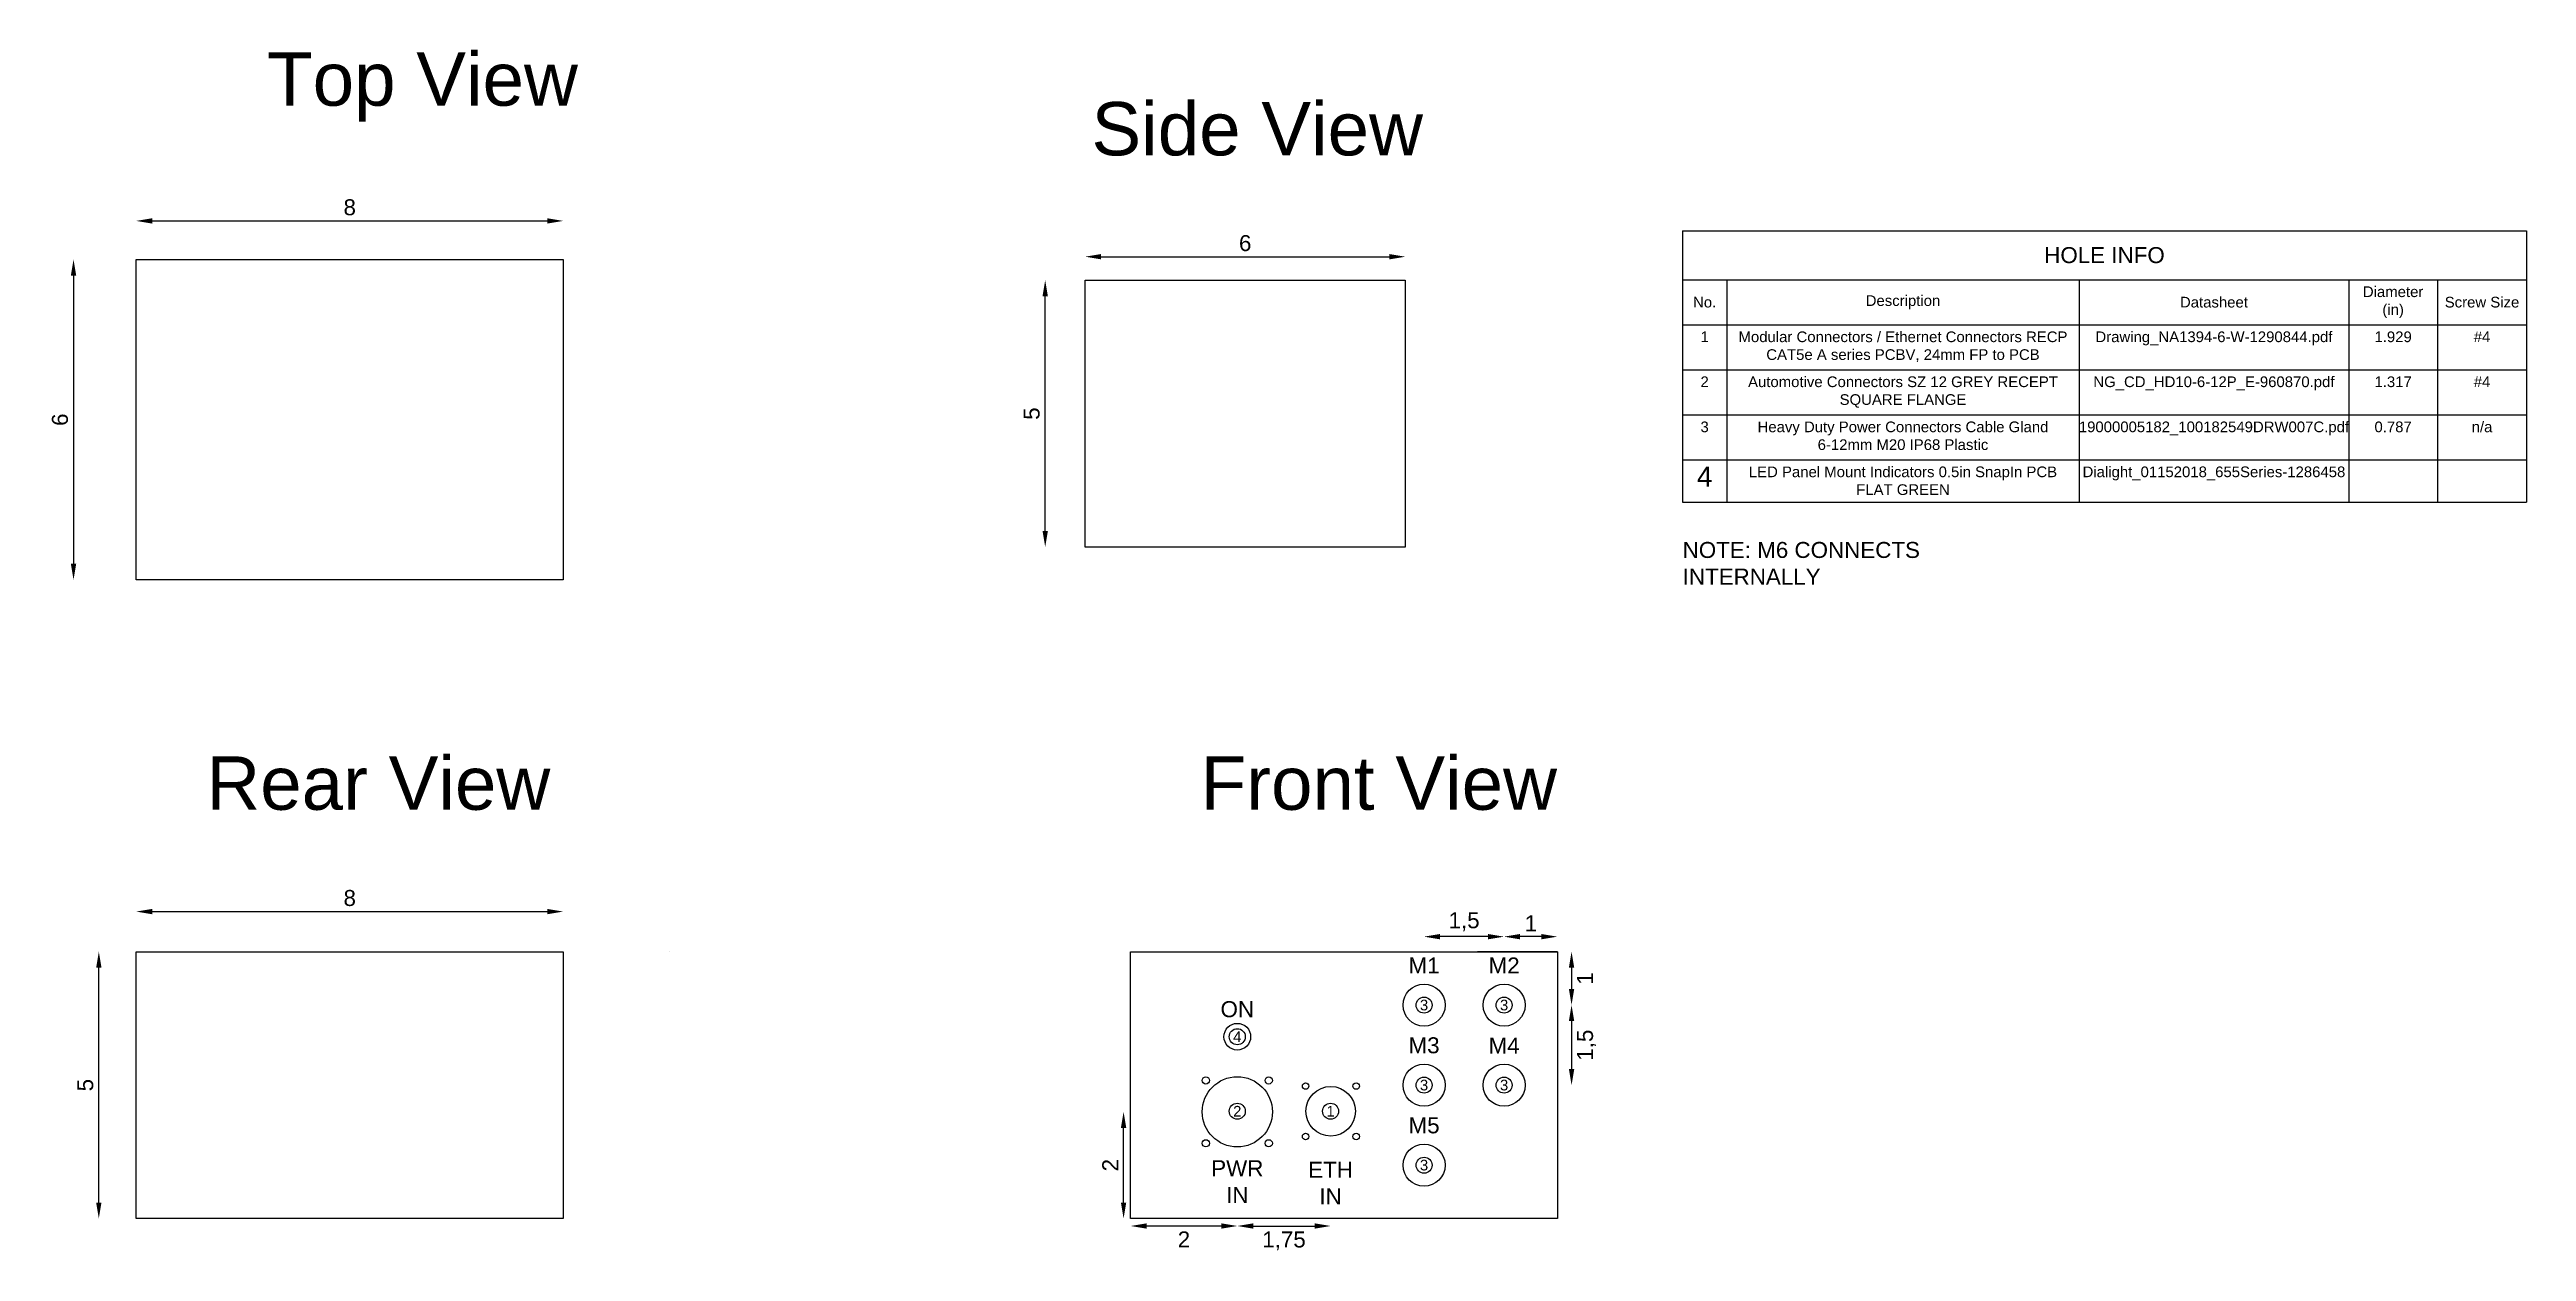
# Model space of a CAD drawing. Header units: millimetres. Extents: x -386.2 to -339.8, y 386.5 to 409.
import ezdxf

# ---------------------------------------------------------------- set-up
doc = ezdxf.new("R2010")
doc.units = ezdxf.units.MM
doc.styles.get("Standard").update_dxf_attribs({"font": 'arial.ttf'})
doc.dimstyles.new('ISO-25', dxfattribs={"dimtxt": 0.3, "dimasz": 0.3, "dimexe": 0.2, "dimexo": 0.2, "dimgap": 0.1, "dimtad": 1, "dimtxsty": 'Standard', "dimcen": 2.5, "dimse1": 1, "dimse2": 1, "dimadec": 0, "dimazin": 0, "dimtfac": 1, "dimtmove": 1, "dimatfit": 3, "dimfxl": 1, "dimarcsym": 0})

# ---------------------------------------------------------------- blocks, each defined once
blk = doc.blocks.new('*D3')
at = {"color": 0, "lineweight": -2}
blk.add_line((-385.781, 404.811), (-385.781, 399.411), dxfattribs=at)
at = {"color": 0}
for points in [[(-385.731, 404.811), (-385.831, 404.811), (-385.781, 405.111)], [(-385.831, 399.411), (-385.731, 399.411), (-385.781, 399.111)]]:
    blk.add_solid(points, dxfattribs=at)
at = {"layer": 'Defpoints', "color": 0}
for p in [(-384.204, 405.111), (-385.781, 399.111), (-384.204, 399.111)]:
    blk.add_point(p, dxfattribs=at)
at = {"color": 0, "insert": (-386.034, 402.111), "char_height": 0.3, "attachment_point": 5, "rotation": 90}
blk.add_mtext('6', dxfattribs=at)
blk = doc.blocks.new('*D4')
at = {"color": 0, "lineweight": -2}
blk.add_line((-384.305, 405.837), (-376.905, 405.837), dxfattribs=at)
at = {"color": 0}
for points in [[(-384.305, 405.887), (-384.305, 405.787), (-384.605, 405.837)], [(-376.905, 405.787), (-376.905, 405.887), (-376.605, 405.837)]]:
    blk.add_solid(points, dxfattribs=at)
at = {"layer": 'Defpoints', "color": 0}
for p in [(-376.605, 405.837), (-384.605, 405.111), (-376.605, 405.111)]:
    blk.add_point(p, dxfattribs=at)
at = {"color": 0, "insert": (-380.605, 406.091), "char_height": 0.3, "attachment_point": 5}
blk.add_mtext('8', dxfattribs=at)
blk = doc.blocks.new('*D5')
at = {"color": 0, "lineweight": -2}
blk.add_line((-366.524, 405.166), (-361.124, 405.166), dxfattribs=at)
at = {"color": 0}
for points in [[(-366.524, 405.216), (-366.524, 405.116), (-366.824, 405.166)], [(-361.124, 405.116), (-361.124, 405.216), (-360.824, 405.166)]]:
    blk.add_solid(points, dxfattribs=at)
at = {"layer": 'Defpoints', "color": 0}
for p in [(-360.824, 405.166), (-366.824, 404.725), (-360.824, 404.725)]:
    blk.add_point(p, dxfattribs=at)
at = {"color": 0, "insert": (-363.824, 405.419), "char_height": 0.3, "attachment_point": 5}
blk.add_mtext('6', dxfattribs=at)
blk = doc.blocks.new('*D6')
at = {"color": 0, "lineweight": -2}
blk.add_line((-367.572, 400.025), (-367.572, 404.425), dxfattribs=at)
at = {"color": 0}
for points in [[(-367.522, 404.425), (-367.622, 404.425), (-367.572, 404.725)], [(-367.622, 400.025), (-367.522, 400.025), (-367.572, 399.725)]]:
    blk.add_solid(points, dxfattribs=at)
at = {"layer": 'Defpoints', "color": 0}
for p in [(-367.572, 404.725), (-366.824, 404.725), (-366.824, 399.725)]:
    blk.add_point(p, dxfattribs=at)
at = {"color": 0, "insert": (-367.825, 402.225), "char_height": 0.3, "attachment_point": 5, "rotation": 90}
blk.add_mtext('5', dxfattribs=at)
blk = doc.blocks.new('*D7')
at = {"color": 0, "lineweight": -2}
blk.add_line((-384.305, 392.892), (-376.905, 392.892), dxfattribs=at)
at = {"color": 0}
for points in [[(-384.305, 392.942), (-384.305, 392.842), (-384.605, 392.892)], [(-376.905, 392.842), (-376.905, 392.942), (-376.605, 392.892)]]:
    blk.add_solid(points, dxfattribs=at)
at = {"layer": 'Defpoints', "color": 0}
for p in [(-376.605, 392.892), (-384.605, 392.139), (-376.605, 392.139)]:
    blk.add_point(p, dxfattribs=at)
at = {"color": 0, "insert": (-380.605, 393.145), "char_height": 0.3, "attachment_point": 5}
blk.add_mtext('8', dxfattribs=at)
blk = doc.blocks.new('*D8')
at = {"color": 0, "lineweight": -2}
blk.add_line((-385.307, 387.439), (-385.307, 391.839), dxfattribs=at)
at = {"color": 0}
for points in [[(-385.257, 391.839), (-385.357, 391.839), (-385.307, 392.139)], [(-385.357, 387.439), (-385.257, 387.439), (-385.307, 387.139)]]:
    blk.add_solid(points, dxfattribs=at)
at = {"layer": 'Defpoints', "color": 0}
for p in [(-385.307, 392.139), (-384.605, 392.139), (-384.605, 387.139)]:
    blk.add_point(p, dxfattribs=at)
at = {"color": 0, "insert": (-385.56, 389.639), "char_height": 0.3, "attachment_point": 5, "rotation": 90}
blk.add_mtext('5', dxfattribs=at)
blk = doc.blocks.new('*T12')
at = {"color": 0, "lineweight": -2}
for p, q in [((0, 0), (15.817, 0)), ((0, 0), (0, -5.086)), ((15.817, 0), (15.817, -5.086)), ((0, -0.917), (15.817, -0.917)), ((0.832, -0.917), (0.832, -5.086)), ((7.434, -0.917), (7.434, -5.086)), ((12.485, -0.917), (12.485, -5.086)), ((14.151, -0.917), (14.151, -5.086)), ((0, -1.762), (15.817, -1.762)), ((0, -2.605), (15.817, -2.605)), ((0, -3.45), (15.817, -3.45)), ((0, -4.293), (15.817, -4.293)), ((0, -5.086), (15.817, -5.086))]:
    blk.add_line(p, q, dxfattribs=at)
at = {"color": 0}
for s, insert, char_height, width, attachment_point in [('{HOLE INFO}', (7.909, -0.458), 0.3, 15.5671, 5), ('{No.}', (0.416, -1.339), 0.2, 0.5824, 5), ('{Description}', (4.133, -1.339), 0.2, 6.35151, 5), ('{Datasheet}', (9.96, -1.339), 0.2, 4.80158, 5), ('{Diameter (in)}', (13.318, -1.339), 0.2, 1.41581, 5), ('{Screw Size}', (14.984, -1.339), 0.2, 1.41581, 5), ('{1}', (0.416, -1.887), 0.2, 0.5824, 2), ('{{\\C256;Modular Connectors / Ethernet Connectors RECP CAT5e A series PCBV, 24mm FP to PCB}}', (4.133, -1.887), 0.2, 6.35151, 2), ('{Drawing_NA1394-6-W-1290844.pdf}', (9.96, -1.887), 0.2, 4.80158, 2), ('{1.929}', (13.318, -1.887), 0.2, 1.41581, 2), ('{#4}', (14.984, -1.887), 0.2, 1.41581, 2), ('{2}', (0.416, -2.73), 0.2, 0.5824, 2), ('Automotive Connectors SZ 12 GREY RECEPT SQUARE FLANGE', (4.133, -2.73), 0.2, 6.35151, 2), ('{NG_CD_HD10-6-12P_E-960870.pdf}', (9.96, -2.73), 0.2, 4.80158, 2), ('{1.317}', (13.318, -2.73), 0.2, 1.41581, 2), ('{#4}', (14.984, -2.73), 0.2, 1.41581, 2), ('{3}', (0.416, -3.575), 0.2, 0.5824, 2), ('Heavy Duty Power Connectors Cable Gland 6-12mm M20 IP68 Plastic', (4.133, -3.575), 0.2, 6.35151, 2), ('{19000005182_100182549DRW007C.pdf}', (9.96, -3.575), 0.2, 4.80158, 2), ('{0.787}', (13.318, -3.575), 0.2, 1.41581, 2), ('{n/a}', (14.984, -3.575), 0.2, 1.41581, 2), ('{4}', (0.416, -4.418), 0.375, 0.5824, 2), ('{LED Panel Mount Indicators 0.5in SnapIn PCB FLAT GREEN}', (4.133, -4.418), 0.2, 6.35151, 2), ('Dialight_01152018_655Series-1286458', (9.96, -4.418), 0.2, 4.80158, 2)]:
    blk.add_mtext(s, dxfattribs=dict(at, insert=insert, char_height=char_height, width=width, attachment_point=attachment_point))
blk = doc.blocks.new('*D25')
at = {"color": 0, "lineweight": -2}
blk.add_line((-358.272, 392.422), (-358.672, 392.422), dxfattribs=at)
at = {"color": 0}
for points in [[(-358.672, 392.472), (-358.672, 392.372), (-358.972, 392.422)], [(-358.272, 392.372), (-358.272, 392.472), (-357.972, 392.422)]]:
    blk.add_solid(points, dxfattribs=at)
at = {"layer": 'Defpoints', "color": 0}
for p in [(-358.972, 392.422), (-358.972, 392.139), (-357.972, 392.095)]:
    blk.add_point(p, dxfattribs=at)
at = {"color": 0, "insert": (-358.472, 392.672), "char_height": 0.3, "attachment_point": 5}
blk.add_mtext('1', dxfattribs=at)
blk = doc.blocks.new('*D26')
at = {"color": 0, "lineweight": -2}
blk.add_line((-357.708, 391.839), (-357.708, 391.439), dxfattribs=at)
at = {"color": 0}
for points in [[(-357.658, 391.839), (-357.758, 391.839), (-357.708, 392.139)], [(-357.758, 391.439), (-357.658, 391.439), (-357.708, 391.139)]]:
    blk.add_solid(points, dxfattribs=at)
at = {"layer": 'Defpoints', "color": 0}
for p in [(-359.472, 392.139), (-359.472, 391.139), (-357.708, 391.139)]:
    blk.add_point(p, dxfattribs=at)
at = {"color": 0, "insert": (-357.458, 391.639), "char_height": 0.3, "attachment_point": 5, "rotation": 90}
blk.add_mtext('1', dxfattribs=at)
blk = doc.blocks.new('*D27')
at = {"color": 0, "lineweight": -2}
blk.add_line((-357.708, 390.839), (-357.708, 389.939), dxfattribs=at)
at = {"color": 0}
for points in [[(-357.658, 390.839), (-357.758, 390.839), (-357.708, 391.139)], [(-357.758, 389.939), (-357.658, 389.939), (-357.708, 389.639)]]:
    blk.add_solid(points, dxfattribs=at)
at = {"layer": 'Defpoints', "color": 0}
for p in [(-358.972, 391.139), (-358.972, 389.639), (-357.708, 389.639)]:
    blk.add_point(p, dxfattribs=at)
at = {"color": 0, "insert": (-357.428, 390.389), "char_height": 0.3, "attachment_point": 5, "rotation": 90}
blk.add_mtext('1,5', dxfattribs=at)
blk = doc.blocks.new('*D28')
at = {"color": 0, "lineweight": -2}
blk.add_line((-359.272, 392.422), (-360.172, 392.422), dxfattribs=at)
at = {"color": 0}
for points in [[(-360.172, 392.472), (-360.172, 392.372), (-360.472, 392.422)], [(-359.272, 392.372), (-359.272, 392.472), (-358.972, 392.422)]]:
    blk.add_solid(points, dxfattribs=at)
at = {"layer": 'Defpoints', "color": 0}
for p in [(-360.472, 392.422), (-360.472, 392.422), (-358.972, 392.422)]:
    blk.add_point(p, dxfattribs=at)
at = {"color": 0, "insert": (-359.722, 392.702), "char_height": 0.3, "attachment_point": 5}
blk.add_mtext('1,5', dxfattribs=at)
blk = doc.blocks.new('*D29')
at = {"color": 0, "lineweight": -2}
blk.add_line((-364.272, 386.999), (-365.672, 386.999), dxfattribs=at)
at = {"color": 0}
for points in [[(-365.672, 387.049), (-365.672, 386.949), (-365.972, 386.999)], [(-364.272, 386.949), (-364.272, 387.049), (-363.972, 386.999)]]:
    blk.add_solid(points, dxfattribs=at)
at = {"layer": 'Defpoints', "color": 0}
for p in [(-365.972, 386.999), (-365.972, 386.999), (-363.972, 386.999)]:
    blk.add_point(p, dxfattribs=at)
at = {"color": 0, "insert": (-364.972, 386.748), "char_height": 0.3, "attachment_point": 5}
blk.add_mtext('2', dxfattribs=at)
blk = doc.blocks.new('*D30')
at = {"color": 0, "lineweight": -2}
blk.add_line((-366.103, 387.439), (-366.103, 388.839), dxfattribs=at)
at = {"color": 0}
for points in [[(-366.053, 388.839), (-366.153, 388.839), (-366.103, 389.139)], [(-366.153, 387.439), (-366.053, 387.439), (-366.103, 387.139)]]:
    blk.add_solid(points, dxfattribs=at)
at = {"layer": 'Defpoints', "color": 0}
for p in [(-366.103, 389.139), (-365.972, 389.139), (-365.972, 387.139)]:
    blk.add_point(p, dxfattribs=at)
at = {"color": 0, "insert": (-366.353, 388.139), "char_height": 0.3, "attachment_point": 5, "rotation": 90}
blk.add_mtext('2', dxfattribs=at)
blk = doc.blocks.new('*D32')
at = {"color": 0, "lineweight": -2}
blk.add_line((-363.672, 386.999), (-362.522, 386.999), dxfattribs=at)
at = {"color": 0}
for points in [[(-363.672, 387.049), (-363.672, 386.949), (-363.972, 386.999)], [(-362.522, 386.949), (-362.522, 387.049), (-362.222, 386.999)]]:
    blk.add_solid(points, dxfattribs=at)
at = {"layer": 'Defpoints', "color": 0}
for p in [(-363.972, 387.139), (-362.222, 387.139), (-362.222, 386.999)]:
    blk.add_point(p, dxfattribs=at)
at = {"color": 0, "insert": (-363.097, 386.719), "char_height": 0.3, "attachment_point": 5}
blk.add_mtext('1,75', dxfattribs=at)

msp = doc.modelspace()

# ---------------------------------------------------------------- linework, layer by layer
for p, q in [((-374.605, 392.139), (-374.605, 392.139)), ((-374.605, 392.139), (-374.605, 392.139)), ((-357.972, 392.139), (-359.472, 392.139))]:
    msp.add_line(p, q)
for points in [[(-384.605, 399.111), (-384.605, 405.111), (-376.605, 405.111), (-376.605, 399.111)], [(-366.824, 399.725), (-366.824, 404.725), (-360.824, 404.725), (-360.824, 399.725)], [(-384.605, 387.139), (-384.605, 392.139), (-376.605, 392.139), (-376.605, 387.139)], [(-365.972, 387.139), (-365.972, 392.139), (-357.972, 392.139), (-357.972, 387.139)]]:
    msp.add_lwpolyline(points, close=True)
for centre, radius in [((-360.472, 391.139), 0.394), ((-358.972, 391.139), 0.394), ((-360.472, 391.139), 0.15), ((-358.972, 391.139), 0.15), ((-363.972, 390.547), 0.25), ((-363.972, 390.547), 0.15), ((-360.472, 389.639), 0.394), ((-358.972, 389.639), 0.394), ((-363.972, 389.139), 0.658), ((-364.562, 389.728), 0.0675), ((-363.383, 389.728), 0.0675), ((-362.691, 389.622), 0.061), ((-362.222, 389.15), 0.465), ((-361.746, 389.622), 0.061), ((-360.472, 389.639), 0.15), ((-358.972, 389.639), 0.15), ((-363.972, 389.15), 0.15), ((-362.224, 389.15), 0.15), ((-364.562, 388.549), 0.0675), ((-363.383, 388.549), 0.0675), ((-362.691, 388.677), 0.061), ((-361.746, 388.677), 0.061), ((-360.472, 388.139), 0.394), ((-360.472, 388.139), 0.15)]:
    msp.add_circle(centre, radius)

# ---------------------------------------------------------------- block references
msp.add_blockref('*T12', (-355.63, 405.652))

# ---------------------------------------------------------------- texts
for s, insert, char_height, width, attachment_point in [('{Top View}', (-382.153, 408.996), 1, 18.37343, 1), ('{Side View}', (-366.705, 408.065), 1, 18.37343, 1), ('{NOTE: M6 CONNECTS INTERNALLY}', (-355.626, 399.82), 0.3, 5.54666, 1), ('{Rear View}', (-383.291, 395.8), 1, 18.37343, 1), ('{Front View}', (-364.658, 395.8), 1, 18.37343, 1), ('{M1}', (-360.472, 391.732), 0.3, 2.11332, 8), ('{M2}', (-358.972, 391.732), 0.3, 2.11332, 8), ('{ON}', (-363.972, 391.061), 0.3, 1.27, 5), ('{3}', (-360.472, 391.139), 0.2, 0.18999, 5), ('{3}', (-358.972, 391.139), 0.2, 0.18999, 5), ('{4}', (-363.972, 390.547), 0.2, 0.18999, 5), ('{M3}', (-360.472, 390.232), 0.3, 2.11332, 8), ('{M4}', (-358.972, 390.232), 0.3, 2.11332, 8), ('{3}', (-360.472, 389.639), 0.2, 0.18999, 5), ('{3}', (-358.972, 389.639), 0.2, 0.18999, 5), ('{2}', (-363.972, 389.15), 0.2, 0.18999, 5), ('{1}', (-362.224, 389.15), 0.2, 0.18999, 5), ('{M5}', (-360.472, 388.732), 0.3, 2.11332, 8), ('{PWR IN}', (-363.972, 387.833), 0.3, 1.27, 5), ('{ETH IN}', (-362.224, 387.403), 0.3, 0.4031, 8), ('{3}', (-360.472, 388.139), 0.2, 0.18999, 5)]:
    msp.add_mtext(s, dxfattribs=dict(insert=insert, char_height=char_height, width=width, attachment_point=attachment_point))

# ---------------------------------------------------------------- dimensions: what is measured, and where the dimension line sits
for p1, p2, distance, override, picture, middle in [((-384.605, 405.111), (-376.605, 405.111), 0.726, {"dimlfac": 1}, '*D4', (-380.605, 406.091)), ((-366.824, 404.725), (-360.824, 404.725), 0.441, {"dimlfac": 1}, '*D5', (-363.824, 405.419)), ((-384.204, 405.111), (-384.204, 399.111), -1.576, {"dimlfac": 1}, '*D3', (-386.034, 402.111)), ((-366.824, 399.725), (-366.824, 404.725), 0.748, {"dimlfac": 1}, '*D6', (-367.825, 402.225)), ((-384.605, 392.139), (-376.605, 392.139), 0.753, {"dimlfac": 1}, '*D7', (-380.605, 393.145)), ((-358.972, 392.422), (-360.472, 392.422), 0, {"dimlfac": 1}, '*D28', (-359.722, 392.702)), ((-384.605, 387.139), (-384.605, 392.139), 0.703, {"dimlfac": 1}, '*D8', (-385.56, 389.639)), ((-358.972, 391.139), (-358.972, 389.639), 1.264, {"dimtad": 2, "dimlfac": 1}, '*D27', (-357.428, 390.389)), ((-365.972, 387.139), (-365.972, 389.139), 0.13, {"dimlfac": 1}, '*D30', (-366.353, 388.139)), ((-363.972, 387.139), (-362.222, 387.139), -0.14, {"dimtad": 2, "dimlfac": 1}, '*D32', (-363.097, 386.719)), ((-363.972, 386.999), (-365.972, 386.999), 0, {"dimtad": 2, "dimlfac": 1}, '*D29', (-364.972, 386.748))]:
    dim = msp.add_aligned_dim(p1=p1, p2=p2, distance=distance, dimstyle='ISO-25', override=override)
    dim.commit()
    dim.dimension.update_dxf_attribs({"geometry": picture, "text_midpoint": middle})
dim = msp.add_linear_dim(base=(-358.972, 392.422), p1=(-357.972, 392.095), p2=(-358.972, 392.139), dimstyle='ISO-25', override={"dimlfac": 1})
dim.commit()
dim.dimension.update_dxf_attribs({"geometry": '*D25', "text_midpoint": (-358.472, 392.672)})
dim = msp.add_linear_dim(base=(-357.708, 391.139), p1=(-359.472, 392.139), p2=(-359.472, 391.139), angle=90, dimstyle='ISO-25', override={"dimtad": 2, "dimlfac": 1})
dim.commit()
dim.dimension.update_dxf_attribs({"geometry": '*D26', "text_midpoint": (-357.458, 391.639)})

doc.saveas('drawing.dxf')
